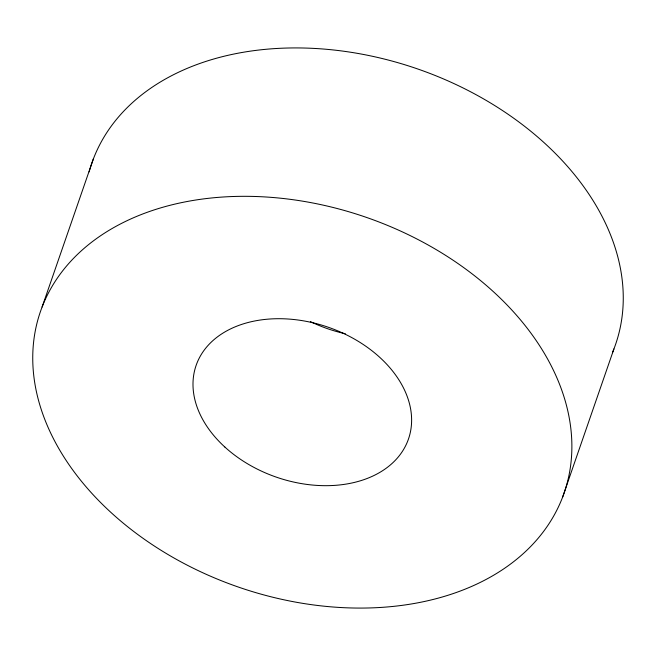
<?xml version="1.0" encoding="UTF-8"?>
<svg xmlns="http://www.w3.org/2000/svg" width="656" height="656" viewBox="0 0 656 656"><rect width="100%" height="100%" fill="white"/><g stroke="black" fill="none" stroke-linecap="round" stroke-linejoin="round"><path stroke-width="0.98" d="M42.091 307.024L93.472 158.637M562.528 497.363A277.119 195.611 19.1 0 0 233.151 196.505A277.119 195.611 19.1 0 0 111.241 512.721A277.119 195.611 19.1 0 0 562.528 497.363L613.909 348.976M89.118 171.905A277.119 195.611 19.1 0 1 417.421 68.872A277.119 195.611 19.1 0 1 612.425 352.674M345.31 333.732A112.373 79.319 19.1 0 1 310.419 321.596M224.828 447.015A112.373 79.319 19.1 0 0 407.827 440.783A112.373 79.319 19.1 0 0 274.265 318.783A112.373 79.319 19.1 0 0 224.828 447.015"/></g></svg>
